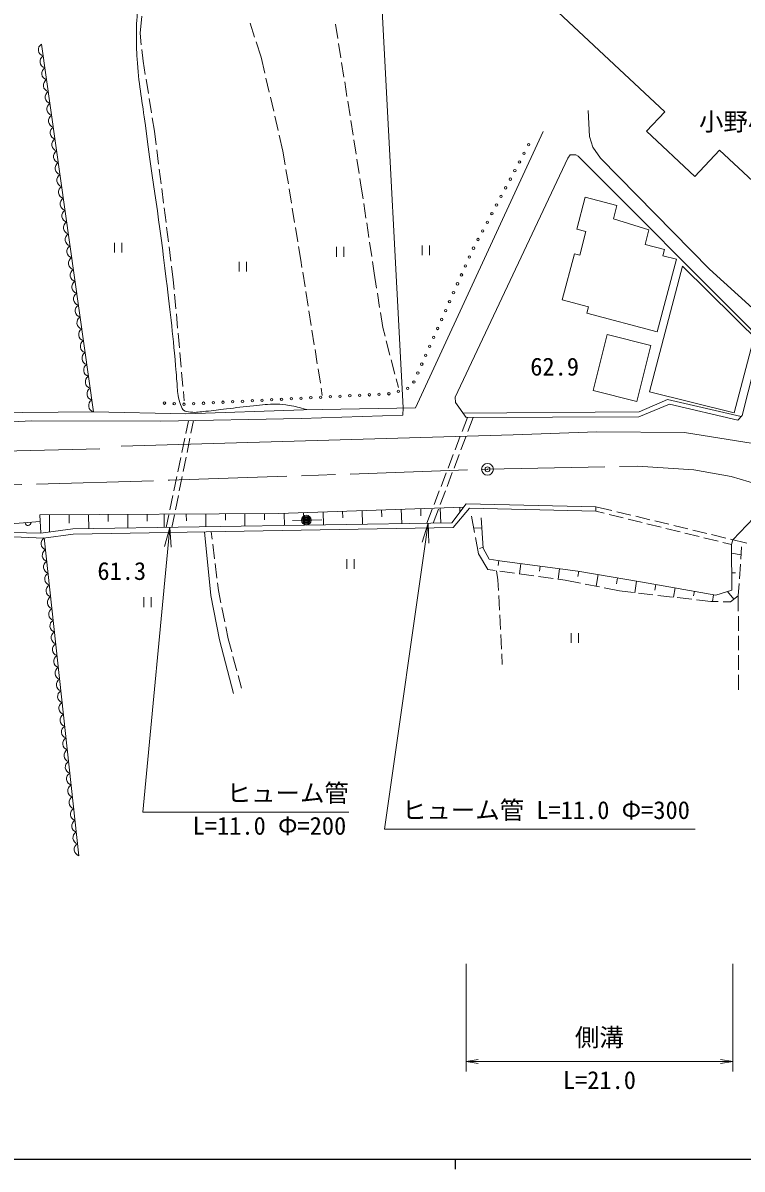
# Model space of a CAD drawing. Units: millimetres at full size, sheet at 1:1000; details may follow other scales. Extents: x 40000 to 680000, y 20000 to 380000.
# Drawn here: x 223741 to 297354, y 204000 to 321313 of the extents above; entities that cross this region are included whole.
import ezdxf
from ezdxf.enums import TextEntityAlignment as Align

# ---------------------------------------------------------------- set-up
doc = ezdxf.new("R2010")
doc.units = ezdxf.units.MM
doc.header["$LTSCALE"] = 1000
doc.header["$PDMODE"] = 32
doc.header["$PDSIZE"] = 500
doc.linetypes.add('CHAIN', pattern=[18.5, 12, -1.5, 3.5, -1.5])
for name, color, linetype, lineweight in [('M-BGD', 7, 'Continuous', 13), ('M-BMK', 2, 'CHAIN', 13), ('M-BMK-SRVR', 3, 'Continuous', 13), ('M-STR-HTXT', 7, 'Continuous', 13), ('M-STR-STRC', 7, 'Continuous', 13), ('M-TTL-BAND', 7, 'Continuous', 25)]:
    doc.layers.add(name, color=color, linetype=linetype, lineweight=lineweight)
doc.layers.add('M-BGD-HTXT', color=7, linetype='Continuous')
doc.styles.add('ＭＳ ゴシック', font='')
doc.styles.get('ＭＳ ゴシック').set_extended_font_data('MS Gothic')

# ---------------------------------------------------------------- blocks, each defined once
blk = doc.blocks.new('open_arrow')
at = {"color": 0, "linetype": 'Continuous', "lineweight": -2}
blk.add_lwpolyline([(7.5, 1.25), (0, 0), (7.5, -1.25)], dxfattribs=at)

msp = doc.modelspace()

# ---------------------------------------------------------------- linework, layer by layer
at = {"layer": 'M-BGD'}
for p, q in [((276870, 323994), (289442, 312218)), ((235726, 320268), (235929, 321991)), ((235861, 319084), (235726, 320268)), ((247458, 319865), (247002, 321293)), ((255744, 321200), (255978, 319718)), ((225639, 319145), (230959, 281494)), ((248118, 317798), (247610, 319388)), ((256056, 319224), (256289, 317743)), ((236053, 317402), (235918, 318587)), ((236271, 316048), (236053, 317402)), ((248501, 316161), (248118, 317798)), ((256367, 317249), (256600, 315767)), ((248955, 314213), (248614, 315674)), ((236589, 314073), (236351, 315554)), ((256678, 315273), (256911, 313791)), ((236908, 312099), (236669, 313580)), ((249410, 312266), (249069, 313726)), ((256989, 313297), (257222, 311816)), ((289442, 312218), (287584, 310234)), ((237206, 310251), (236987, 311605)), ((249865, 310318), (249524, 311779)), ((257300, 311322), (257534, 309840)), ((237386, 308828), (237206, 310251)), ((250361, 308194), (249979, 309831)), ((287584, 310234), (292530, 305602)), ((257611, 309346), (257845, 307864)), ((237636, 306844), (237448, 308332)), ((250588, 306804), (250361, 308194)), ((257923, 307370), (258156, 305889)), ((292530, 305602), (295058, 308301)), ((295058, 308301), (305238, 298765)), ((237887, 304860), (237699, 306348)), ((250910, 304830), (250669, 306310)), ((258234, 305395), (258374, 304507)), ((238138, 302876), (237950, 304364)), ((251233, 302856), (250991, 304336)), ((258374, 304507), (258553, 303321)), ((258628, 302827), (258853, 301344)), ((281297, 303489), (280428, 300212)), ((284540, 302630), (281297, 303489)), ((238389, 300891), (238201, 302380)), ((251555, 300882), (251313, 302362)), ((284181, 301276), (284540, 302630)), ((238640, 298907), (238452, 300395)), ((251877, 298908), (251635, 300388)), ((258927, 300849), (259152, 299366)), ((287821, 300131), (284181, 301276)), ((280428, 300212), (281375, 299961)), ((281375, 299961), (280737, 297555)), ((287428, 298650), (287821, 300131)), ((233111, 298800), (233111, 297800)), ((233861, 297800), (233861, 298800)), ((238891, 296923), (238703, 298411)), ((252184, 297024), (251957, 298415)), ((255825, 298379), (255825, 297379)), ((256575, 297379), (256575, 298379)), ((259227, 298872), (259451, 297389)), ((264605, 298537), (264605, 297537)), ((265355, 297537), (265355, 298537)), ((289422, 298121), (287428, 298650)), ((289253, 297481), (289422, 298121)), ((245888, 296855), (245888, 295855)), ((246638, 295855), (246638, 296855)), ((252303, 296280), (252184, 297024)), ((259526, 296894), (259706, 295709)), ((280210, 297694), (278955, 292961)), ((280737, 297555), (280210, 297694)), ((288663, 289697), (290630, 297116)), ((290630, 297116), (289253, 297481)), ((239133, 295004), (238954, 296427)), ((252617, 294304), (252381, 295786)), ((259706, 295709), (259947, 294157)), ((239220, 294043), (239133, 295004)), ((239400, 292051), (239265, 293545)), ((252932, 292329), (252696, 293811)), ((260024, 293663), (260255, 292181)), ((278955, 292961), (281648, 292247)), ((281648, 292247), (281477, 291602)), ((239580, 290059), (239445, 291553)), ((253246, 290354), (253010, 291835)), ((260332, 291687), (260574, 290135)), ((281477, 291602), (288663, 289697)), ((253560, 288379), (253325, 289860)), ((260574, 290135), (260807, 289243)), ((239760, 288068), (239625, 289562)), ((260934, 288760), (261313, 287308)), ((282106, 283703), (283560, 289426)), ((283560, 289426), (288029, 288290)), ((239940, 286076), (239805, 287570)), ((253875, 286404), (253639, 287885)), ((288029, 288290), (286575, 282568)), ((261440, 286825), (261819, 285373)), ((240120, 284084), (239985, 285578)), ((254189, 284429), (253954, 285910)), ((254387, 283190), (254268, 283935)), ((261946, 284890), (262179, 283998)), ((240251, 282625), (240165, 283586)), ((286575, 282568), (282106, 283703)), ((240410, 279294), (240681, 280596)), ((240932, 279310), (241193, 280607)), ((269243, 280918), (268689, 279477)), ((269288, 279490), (269831, 280921)), ((240002, 277336), (240308, 278805)), ((240538, 277350), (240834, 278820)), ((268510, 279011), (267971, 277610)), ((268578, 277620), (269110, 279022)), ((267792, 277144), (267254, 275744)), ((267868, 275750), (268400, 277153)), ((239594, 275378), (239900, 276847)), ((240144, 275389), (240440, 276859)), ((239187, 273421), (239492, 274889)), ((239750, 273428), (240046, 274899)), ((267075, 275277), (266536, 273877)), ((267158, 273881), (267690, 275283)), ((266357, 273410), (265819, 272010)), ((266448, 272011), (266980, 273413)), ((238779, 271463), (239085, 272931)), ((239356, 271467), (239651, 272938)), ((230466, 270997), (230474, 269543)), ((232466, 271007), (232470, 270280)), ((234466, 271017), (234473, 269608)), ((236466, 271027), (236470, 270323)), ((238199, 271036), (238206, 269671)), ((240466, 271048), (240470, 270365)), ((242466, 271058), (242473, 269737)), ((244466, 271068), (244469, 270408)), ((246466, 271079), (246473, 269802)), ((248466, 271089), (248469, 270450)), ((250466, 271115), (250509, 269867)), ((252464, 271185), (252486, 270561)), ((254463, 271255), (254509, 269931)), ((256462, 271325), (256485, 270663)), ((258461, 271395), (258510, 269996)), ((260460, 271464), (260484, 270765)), ((262458, 271534), (262510, 270061)), ((264457, 271604), (264483, 270867)), ((265639, 271543), (265086, 270102)), ((265727, 270113), (266270, 271544)), ((266456, 271674), (266510, 270125)), ((268455, 271744), (268472, 271258)), ((284033, 271402), (282385, 271800)), ((282385, 271345), (282385, 271800)), ((283251, 271132), (282385, 271345)), ((285193, 270654), (283737, 271012)), ((285977, 270933), (284519, 271285)), ((214292, 269367), (225504, 270275)), ((226466, 270976), (226475, 269216)), ((228466, 270986), (228471, 270106)), ((238406, 269671), (238677, 270973)), ((238997, 269681), (239257, 270977)), ((251340, 270389), (254331, 270461)), ((269977, 269142), (269671, 270820)), ((287135, 270175), (285679, 270534)), ((287922, 270464), (286463, 270816)), ((289077, 269697), (287621, 270055)), ((289866, 269996), (288408, 270347)), ((291810, 269527), (290352, 269878)), ((296402, 268419), (298549, 270661)), ((225568, 269101), (214292, 269367)), ((243115, 268458), (243021, 269231)), ((270709, 269649), (269896, 269587)), ((270372, 266972), (270067, 268650)), ((291019, 269218), (289562, 269577)), ((292961, 268740), (291504, 269099)), ((293754, 269058), (292296, 269409)), ((295699, 268589), (294240, 268941)), ((225925, 268600), (229456, 236078)), ((243356, 266472), (243175, 267962)), ((270860, 267655), (270479, 267517)), ((294903, 268261), (293446, 268620)), ((296255, 267928), (295388, 268142)), ((297833, 268074), (296185, 268472)), ((296255, 267928), (296402, 268419)), ((297300, 267689), (297216, 266420)), ((256894, 266430), (256894, 265430)), ((257644, 265430), (257644, 266430)), ((271323, 265367), (270372, 266972)), ((296262, 267042), (297246, 266875)), ((243597, 264487), (243416, 265976)), ((272067, 265267), (271323, 265367)), ((272358, 264302), (272219, 265246)), ((272441, 266274), (272370, 265783)), ((274049, 264998), (272562, 265199)), ((274697, 265960), (274563, 264928)), ((276680, 265703), (276613, 265187)), ((278664, 265445), (278527, 264391)), ((280646, 265183), (280557, 264659)), ((297182, 265921), (297083, 264425)), ((243751, 263218), (243657, 263991)), ((272414, 263213), (272358, 264302)), ((276031, 264729), (274544, 264931)), ((278013, 264461), (276526, 264662)), ((279252, 264292), (278508, 264393)), ((280800, 263979), (279252, 264292)), ((282618, 264849), (282415, 263653)), ((284590, 264514), (284489, 263916)), ((286562, 264180), (286360, 262991)), ((296277, 265042), (296679, 265017)), ((244005, 261963), (243751, 263218)), ((282760, 263583), (281290, 263880)), ((284798, 263171), (283250, 263484)), ((286243, 263005), (284798, 263171)), ((288230, 262776), (286740, 262948)), ((288532, 263835), (288426, 263241)), ((290501, 263485), (290332, 262534)), ((292470, 263136), (292386, 262660)), ((294439, 262786), (294316, 262093)), ((295859, 263126), (296510, 262318)), ((297050, 263926), (296965, 262657)), ((236108, 262521), (236108, 261521)), ((236858, 261521), (236858, 262521)), ((272517, 261216), (272440, 262714)), ((290217, 262548), (288727, 262719)), ((292204, 262319), (290714, 262491)), ((294145, 262096), (292701, 262262)), ((294908, 262084), (294145, 262096)), ((296171, 262065), (295408, 262076)), ((296965, 262657), (296171, 262065)), ((296965, 262657), (296970, 261096)), ((244402, 260002), (244105, 261473)), ((272621, 259219), (272543, 260717)), ((296971, 260596), (296975, 259096)), ((244756, 258257), (244502, 259512)), ((245110, 256941), (244756, 258257)), ((272724, 257221), (272646, 258719)), ((279853, 258858), (279853, 257858)), ((280603, 257858), (280603, 258858)), ((296977, 258596), (296981, 257096)), ((245628, 255009), (245239, 256458)), ((272806, 255633), (272750, 256722)), ((296982, 256596), (296987, 255096)), ((296988, 254596), (296993, 253036)), ((246111, 253210), (245758, 254526))]:
    msp.add_line(p, q, dxfattribs=at)
for points in [[(281608, 312356), (281722, 309687), (282065, 308607), (282875, 307454), (294008, 296102), (298433, 292130), (299632, 291522), (300707, 291538), (301393, 292036), (305131, 296866)], [(277008, 310214), (263916, 281923), (252473, 281728), (240400, 281292), (230959, 281494), (220039, 281401)], [(267996, 282995), (279501, 307463), (279750, 307801), (280342, 307817), (280570, 307674), (298230, 290003), (299156, 288599)], [(267996, 282995), (268007, 282465), (269097, 280917), (286797, 280993), (289908, 282299), (296928, 280637), (297354, 281146), (299235, 288521), (291251, 296421), (287871, 283538), (296532, 281403), (298580, 289169)], [(177192, 282923), (176787, 281373), (177455, 281227), (177677, 281670), (187024, 280725), (195177, 280071), (199643, 279780), (213705, 280008), (224610, 280569), (237852, 280538), (252231, 280834), (262637, 281177), (262656, 281901)], [(268767, 281386), (286806, 281507), (289714, 282780), (297246, 281017)], [(233808, 278006), (273930, 279162), (282501, 279449), (291474, 279402), (298484, 278280), (301382, 277533), (307411, 275172), (321595, 267952), (327811, 265007), (336200, 262600), (346622, 261035), (368495, 258277), (389759, 255964), (395227, 255684), (399340, 255894), (406304, 257015), (412193, 258534), (429812, 265498), (438762, 269260), (444581, 271667), (442768, 274574)], [(194813, 277061), (216008, 277341), (231606, 277727)], [(268846, 271757), (249927, 271096), (225466, 270971), (225568, 269101)], [(282385, 271800), (269100, 272096), (267636, 270144), (228840, 269517), (225568, 269101)], [(282385, 271345), (269462, 271663), (267796, 269663), (228883, 268984), (225858, 268591)], [(270633, 270646), (270867, 267561), (271451, 266416), (272806, 266206), (280541, 265201), (287154, 264080), (294655, 262748), (296291, 263262), (296255, 267928)], [(225858, 268591), (213623, 269106), (204124, 268980)], [(245306, 252675), (243857, 258155), (242992, 262711), (242337, 269219)]]:
    msp.add_lwpolyline(points, dxfattribs=at)
for centre, radius in [((275508, 308848), 125), ((275037, 307966), 125), ((274096, 306201), 125), ((274567, 307083), 125), ((273626, 305318), 125), ((273156, 304436), 125), ((272215, 302671), 125), ((272685, 303553), 125), ((271744, 301788), 125), ((271274, 300906), 125), ((270333, 299141), 125), ((270804, 300024), 125), ((269863, 298259), 125), ((269441, 297353), 125), ((268629, 295525), 125), ((269035, 296439), 125), ((268223, 294611), 125), ((267817, 293697), 125), ((267411, 292783), 125), ((266600, 290955), 125), ((267006, 291869), 125), ((266194, 290041), 125), ((265788, 289127), 125), ((264976, 287299), 125), ((265382, 288213), 125), ((264570, 286385), 125), ((264165, 285471), 125), ((263115, 283910), 125), ((263759, 284557), 125), ((247217, 282643), 125), ((248216, 282694), 125), ((249214, 282745), 125), ((250213, 282795), 125), ((251212, 282846), 125), ((252211, 282897), 125), ((253209, 282948), 125), ((254208, 282998), 125), ((255207, 283049), 125), ((256205, 283100), 125), ((257204, 283151), 125), ((258203, 283201), 125), ((259202, 283252), 125), ((260200, 283303), 125), ((261199, 283354), 125), ((262161, 283613), 125), ((238229, 282397), 125), ((239228, 282341), 125), ((240226, 282288), 125), ((241225, 282338), 125), ((242223, 282389), 125), ((243222, 282440), 125), ((244221, 282491), 125), ((245220, 282541), 125), ((246218, 282592), 125), ((252753, 270423), 500), ((252753, 270423), 400), ((252753, 270423), 300), ((252753, 270423), 200), ((252753, 270423), 100), ((252753, 270423), 20)]:
    msp.add_circle(centre, radius, dxfattribs=at)
for centre, radius, start, end in [((225992, 318575), 670, 121.81709, 254.26922), ((226164, 317361), 670, 121.81709, 254.26922), ((226336, 316146), 670, 121.81709, 254.26922), ((226507, 314931), 670, 121.81709, 254.26922), ((226679, 313717), 670, 121.81709, 254.26922), ((226851, 312502), 670, 121.81709, 254.26922), ((227022, 311288), 670, 121.81709, 254.26922), ((227194, 310073), 670, 121.81709, 254.26922), ((227365, 308859), 670, 121.81709, 254.26922), ((227537, 307644), 670, 121.81709, 254.26922), ((227709, 306430), 670, 121.81709, 254.26922), ((227880, 305215), 670, 121.81709, 254.26922), ((228052, 304001), 670, 121.81709, 254.26922), ((228224, 302786), 670, 121.81709, 254.26922), ((228395, 301572), 670, 121.81709, 254.26922), ((228567, 300357), 670, 121.81709, 254.26922), ((228738, 299143), 670, 121.81709, 254.26922), ((228910, 297928), 670, 121.81709, 254.26922), ((229082, 296714), 670, 121.81709, 254.26922), ((229253, 295499), 670, 121.81709, 254.26922), ((229425, 294285), 670, 121.81709, 254.26922), ((229597, 293070), 670, 121.81709, 254.26922), ((229768, 291856), 670, 121.81709, 254.26922), ((229940, 290641), 670, 121.81709, 254.26922), ((230111, 289427), 670, 121.81709, 254.26922), ((230283, 288212), 670, 121.81709, 254.26922), ((230455, 286998), 670, 121.81709, 254.26922), ((230626, 285783), 670, 121.81709, 254.26922), ((230798, 284568), 670, 121.81709, 254.26922), ((230969, 283354), 670, 121.81709, 254.26922), ((231141, 282139), 670, 121.81709, 254.26922), ((224259, 270174), 300, 184.62555, 4.62555), ((226248, 268025), 659, 119.32493, 253.06996), ((226378, 266821), 659, 119.32493, 253.06996), ((226509, 265616), 659, 119.32493, 253.06996), ((226640, 264412), 659, 119.32493, 253.06996), ((226771, 263207), 659, 119.32493, 253.06996), ((226902, 262003), 659, 119.32493, 253.06996), ((227032, 260798), 659, 119.32493, 253.06996), ((227163, 259594), 659, 119.32493, 253.06996), ((227294, 258389), 659, 119.32493, 253.06996), ((227425, 257185), 659, 119.32493, 253.06996), ((227556, 255980), 659, 119.32493, 253.06996), ((227686, 254776), 659, 119.32493, 253.06996), ((227817, 253571), 659, 119.32493, 253.06996), ((227948, 252367), 659, 119.32493, 253.06996), ((228079, 251162), 659, 119.32493, 253.06996), ((228210, 249958), 659, 119.32493, 253.06996), ((228340, 248753), 659, 119.32493, 253.06996), ((228471, 247549), 659, 119.32493, 253.06996), ((228602, 246344), 659, 119.32493, 253.06996), ((228733, 245140), 659, 119.32493, 253.06996), ((228864, 243935), 659, 119.32493, 253.06996), ((228994, 242731), 659, 119.32493, 253.06996), ((229125, 241526), 659, 119.32493, 253.06996), ((229256, 240321), 659, 119.32493, 253.06996), ((229387, 239117), 659, 119.32493, 253.06996), ((229518, 237912), 659, 119.32493, 253.06996), ((229648, 236708), 659, 119.32493, 253.06996)]:
    msp.add_arc(centre, radius, start, end, dxfattribs=at)
msp.add_open_spline([(252791, 281733), (251962, 281974), (251708, 282062), (250994, 282168), (250494, 282243), (250212, 282287), (249706, 282293), (248779, 282303), (248261, 282221), (247338, 282137), (246252, 282039), (245649, 281931), (244565, 281805), (243742, 281709), (243283, 281629), (242457, 281566), (241853, 281520), (241508, 281390), (240909, 281483), (240614, 281529), (240410, 281509), (240172, 281691), (240054, 281781), (240046, 281887), (239985, 282023), (239831, 282367), (239752, 282568), (239674, 282937), (239532, 283599), (239560, 283987), (239497, 284661), (239465, 285005), (239465, 285199), (239435, 285544), (239101, 289282), (238863, 291372), (238417, 295099), (237680, 301251), (237086, 304674), (236275, 310818), (235946, 313308), (235644, 314692), (235457, 317197), (235375, 318291), (235353, 318907), (235353, 320004), (235353, 321234), (235421, 321923), (235509, 323151), (235614, 324623), (235677, 325110), (235888, 326910)], degree=3, knots=[0, 0, 0, 0, 1, 1, 1, 2, 2, 2, 3, 3, 3, 4, 4, 4, 5, 5, 5, 6, 6, 6, 7, 7, 7, 8, 8, 8, 9, 9, 9, 10, 10, 10, 11, 11, 11, 12, 12, 12, 13, 13, 13, 14, 14, 14, 15, 15, 15, 16, 16, 16, 17, 17, 17, 17], dxfattribs=at)
msp.add_point((252753, 270423), dxfattribs=at)
at = {"layer": 'M-BMK'}
msp.add_lwpolyline([(206628, 273567), (238759, 274502), (271295, 275627), (286660, 275954), (292431, 275580), (296240, 274903), (301358, 273360), (307340, 270954), (311710, 268967), (316968, 266373), (324843, 262728), (329236, 261022), (333769, 259597), (339284, 258685), (353024, 256909), (367863, 255133)], dxfattribs=at)
at = {"layer": 'M-BMK-SRVR'}
msp.add_circle((271295, 275627), 600, dxfattribs=at)
msp.add_point((271295, 275627), dxfattribs=at)
at = {"layer": 'M-STR-HTXT'}
for p, q in [((269100, 225000), (269100, 214000)), ((296402, 225000), (296402, 214000)), ((269100, 215000), (296402, 215000))]:
    msp.add_line(p, q, dxfattribs=at)
for points in [[(265232, 270105), (260744, 238779), (292545, 238779)], [(238763, 269677), (236029, 240521), (257102, 240521)]]:
    msp.add_lwpolyline(points, dxfattribs=at)
at = {"layer": 'M-STR-STRC'}
msp.add_line((262656, 281901), (260513, 322592), dxfattribs=at)
at = {"layer": 'M-TTL-BAND'}
for p, q in [((40000, 205000), (579000, 205000)), ((268000, 205000), (268000, 204000))]:
    msp.add_line(p, q, dxfattribs=at)

# ---------------------------------------------------------------- block references
at = {"layer": 'M-STR-HTXT'}
for p, xscale, yscale, rotation in [((265232, 270105), 267, 267, 261.8), ((238763, 269677), 267, 267, 264.6), ((296402, 215000), 167, 167, 180)]:
    msp.add_blockref('open_arrow', p, dxfattribs=dict(at, xscale=xscale, yscale=yscale, rotation=rotation))
at = {"layer": 'M-STR-HTXT', "xscale": 167, "yscale": 167}
msp.add_blockref('open_arrow', (269100, 215000), dxfattribs=at)

# ---------------------------------------------------------------- texts
at = {"layer": 'M-BGD-HTXT', "style": 'ＭＳ ゴシック'}
for s, p in [('小野小学校', (299194, 311205)), ('62.9', (278167, 286135)), ('61.3', (233859, 265217))]:
    msp.add_text(s, height=1833, dxfattribs=at).set_placement(p, align=Align.MIDDLE_CENTER)
at = {"layer": 'M-STR-HTXT', "style": 'ＭＳ ゴシック'}
for s, p in [('ヒューム管', (244602, 241021)), ('ヒューム管 L=11.0 Φ=300', (262545, 239279))]:
    msp.add_text(s, height=1833, dxfattribs=at).set_placement(p, align=Align.BOTTOM_LEFT)
for s, p in [('L=11.0 Φ=200', (248977, 237671)), ('側溝', (282744, 216013)), ('L=21.0', (282751, 211643))]:
    msp.add_text(s, height=1833, dxfattribs=at).set_placement(p, align=Align.BOTTOM_CENTER)

doc.saveas('drawing.dxf')
